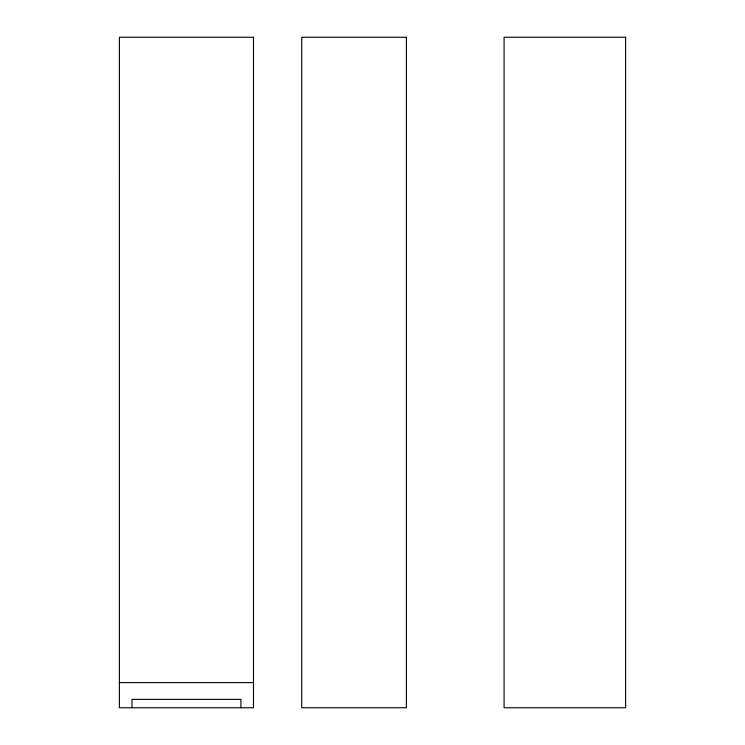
<?xml version="1.0" encoding="UTF-8"?>
<svg xmlns="http://www.w3.org/2000/svg" width="745" height="745" viewBox="0 0 745 745"><rect width="100%" height="100%" fill="white"/><g stroke="black" fill="none" stroke-linecap="round" stroke-linejoin="round"><path stroke-width="1.12" d="M119.386 682.606L253.486 682.606M240.905 707.75L240.905 699.369L131.967 699.369L131.967 707.75M253.477 37.25L119.405 37.25L119.386 707.75L253.486 707.75L253.477 37.25M406.397 37.25L301.734 37.25L301.734 707.75L406.397 707.75L406.397 37.25M625.614 37.25L504.086 37.25L504.086 707.75L625.614 707.75L625.614 37.25"/></g></svg>
